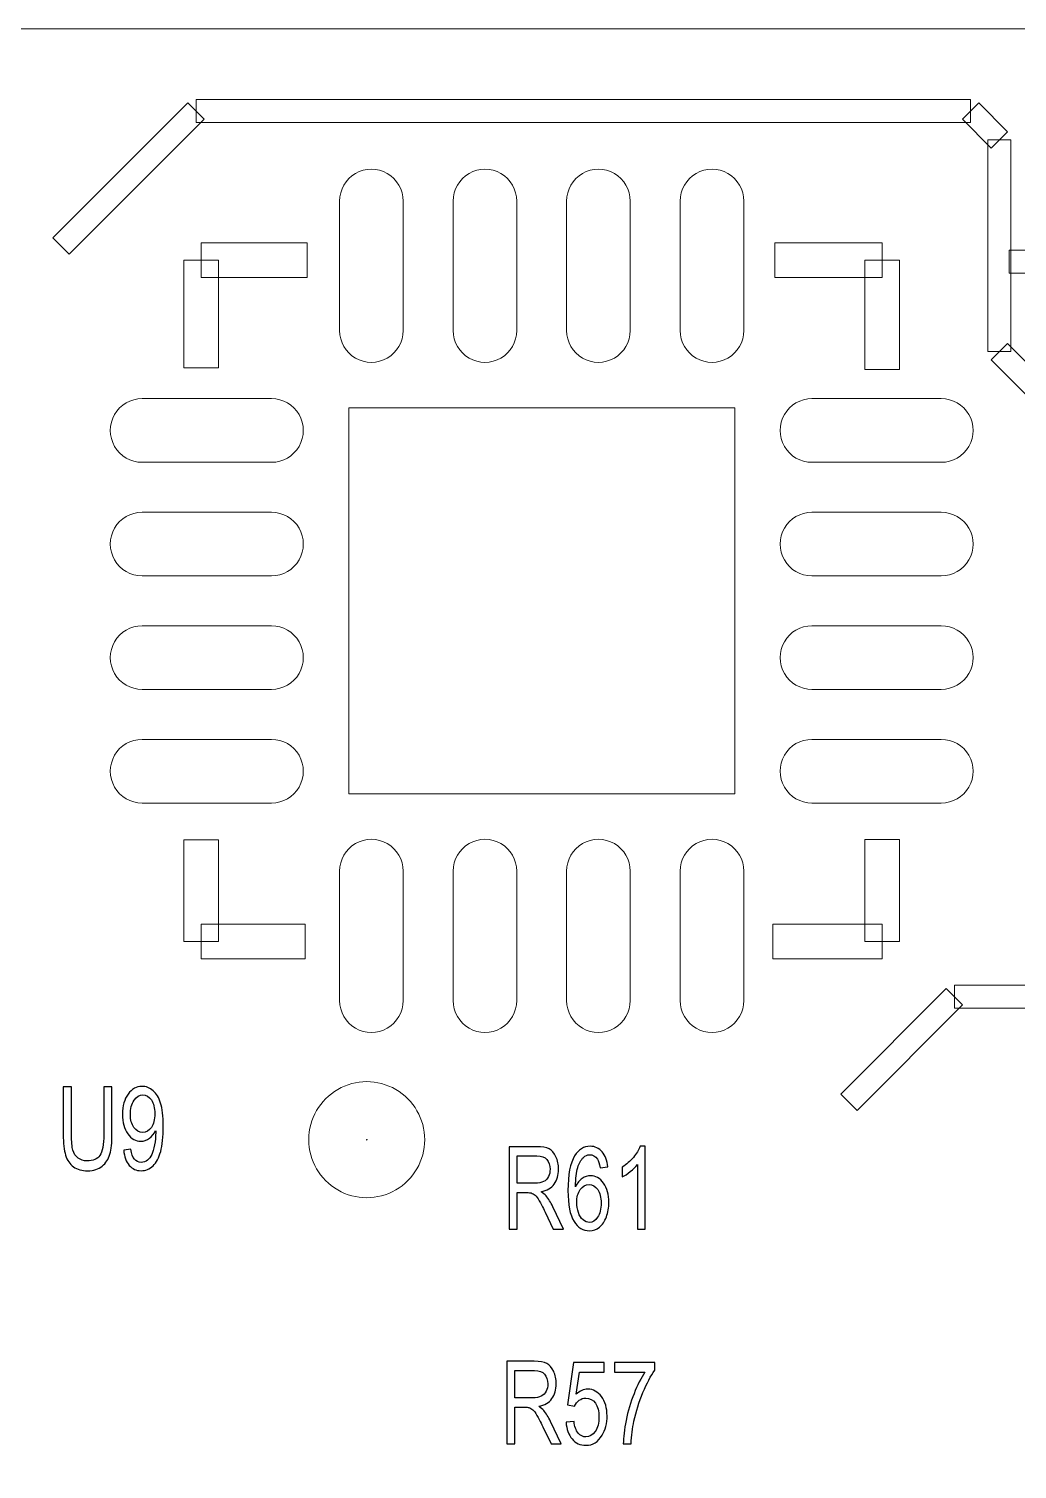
# Model space of a CAD drawing. Header units: millimetres. Extents: x -53.6 to 42.1, y -42.3 to 19.5.
# Drawn here: x -14.19 to -9.84, y -3.62 to 2.73 of the extents above; entities that cross this region are included whole.
import ezdxf

# ---------------------------------------------------------------- set-up
doc = ezdxf.new("R2010")
doc.units = ezdxf.units.MM
doc.header["$MEASUREMENT"] = 0
for name, color, linetype in [('BG_OUTLINE', 7, 'Continuous'), ('BG_SILKSCREEN_TOP', 7, 'Continuous'), ('PG_SILKSCREEN_TOP', 7, 'Continuous'), ('PIN_TOP', 7, 'Continuous'), ('RD_SILKSCREEN_TOP', 7, 'Continuous')]:
    doc.layers.add(name, color=color, linetype=linetype)

msp = doc.modelspace()

# ---------------------------------------------------------------- linework, layer by layer
at = {"layer": 'BG_OUTLINE', "color": 3, "lineweight": 9}
msp.add_open_spline([(-35.58, -42.2737), (-35.58, -42.2737), (-35.58, 2.7261), (-35.58, 2.7261), (-35.58, 2.7261), (-35.58, 2.7261), (19.4199, 2.7261), (19.4199, 2.7261), (19.4199, 2.7261), (19.4199, 2.7261), (19.4199, -42.2737), (19.4199, -42.2737), (19.4199, -42.2737), (19.4199, -42.2737), (-35.58, -42.2737), (-35.58, -42.2737)], degree=3, knots=[0, 0, 0, 0, 0.25, 0.25, 0.25, 0.25, 0.5, 0.5, 0.5, 0.5, 0.75, 0.75, 0.75, 0.75, 1, 1, 1, 1], dxfattribs=at)
at = {"layer": 'BG_SILKSCREEN_TOP', "color": 2, "lineweight": 9}
for points in [[(-10.0428, 2.415), (-10.0428, 2.415), (-10.0428, 2.3134), (-10.0428, 2.3134), (-10.0428, 2.3134), (-10.0428, 2.3134), (-13.4541, 2.3134), (-13.4541, 2.3134), (-13.4541, 2.3134), (-13.4541, 2.3134), (-13.4541, 2.415), (-13.4541, 2.415), (-13.4541, 2.415), (-13.4541, 2.415), (-10.0428, 2.415), (-10.0428, 2.415)], [(-13.49, 2.4002), (-13.49, 2.4002), (-13.4181, 2.3283), (-13.4181, 2.3283), (-13.4181, 2.3283), (-13.4181, 2.3283), (-14.0124, 1.7339), (-14.0124, 1.7339), (-14.0124, 1.7339), (-14.0124, 1.7339), (-14.0843, 1.8058), (-14.0843, 1.8058), (-14.0843, 1.8058), (-14.0843, 1.8058), (-13.49, 2.4002), (-13.49, 2.4002)], [(-9.8798, 2.2732), (-9.8798, 2.2732), (-9.9517, 2.2013), (-9.9517, 2.2013), (-9.9517, 2.2013), (-9.9517, 2.2013), (-10.0787, 2.3283), (-10.0787, 2.3283), (-10.0787, 2.3283), (-10.0787, 2.3283), (-10.0068, 2.4002), (-10.0068, 2.4002), (-10.0068, 2.4002), (-10.0068, 2.4002), (-9.8798, 2.2732), (-9.8798, 2.2732)], [(-9.865, 1.305), (-9.865, 1.305), (-9.9666, 1.305), (-9.9666, 1.305), (-9.9666, 1.305), (-9.9666, 1.305), (-9.9666, 2.2372), (-9.9666, 2.2372), (-9.9666, 2.2372), (-9.9666, 2.2372), (-9.865, 2.2372), (-9.865, 2.2372), (-9.865, 2.2372), (-9.865, 2.2372), (-9.865, 1.305), (-9.865, 1.305)], [(-9.4815, 1.752), (-9.4815, 1.752), (-9.4815, 1.6504), (-9.4815, 1.6504), (-9.4815, 1.6504), (-9.4815, 1.6504), (-9.8727, 1.6504), (-9.8727, 1.6504), (-9.8727, 1.6504), (-9.8727, 1.6504), (-9.8727, 1.752), (-9.8727, 1.752), (-9.8727, 1.752), (-9.8727, 1.752), (-9.4815, 1.752), (-9.4815, 1.752)], [(-9.5192, 0.9803), (-9.5192, 0.9803), (-9.5911, 0.9084), (-9.5911, 0.9084), (-9.5911, 0.9084), (-9.5911, 0.9084), (-9.9517, 1.2691), (-9.9517, 1.2691), (-9.9517, 1.2691), (-9.9517, 1.2691), (-9.8798, 1.341), (-9.8798, 1.341), (-9.8798, 1.341), (-9.8798, 1.341), (-9.5192, 0.9803), (-9.5192, 0.9803)], [(-10.5428, -2.0355), (-10.5428, -2.0355), (-10.6147, -1.9636), (-10.6147, -1.9636), (-10.6147, -1.9636), (-10.6147, -1.9636), (-10.1499, -1.4987), (-10.1499, -1.4987), (-10.1499, -1.4987), (-10.1499, -1.4987), (-10.078, -1.5706), (-10.078, -1.5706), (-10.078, -1.5706), (-10.078, -1.5706), (-10.5428, -2.0355), (-10.5428, -2.0355)], [(-10.114, -1.5855), (-10.114, -1.5855), (-10.114, -1.4839), (-10.114, -1.4839), (-10.114, -1.4839), (-10.114, -1.4839), (-9.5907, -1.4839), (-9.5907, -1.4839), (-9.5907, -1.4839), (-9.5907, -1.4839), (-9.5907, -1.5855), (-9.5907, -1.5855), (-9.5907, -1.5855), (-9.5907, -1.5855), (-10.114, -1.5855), (-10.114, -1.5855)]]:
    msp.add_open_spline(points, degree=3, knots=[0, 0, 0, 0, 0.25, 0.25, 0.25, 0.25, 0.5, 0.5, 0.5, 0.5, 0.75, 0.75, 0.75, 0.75, 1, 1, 1, 1], dxfattribs=at)
at = {"layer": 'PG_SILKSCREEN_TOP', "color": 6, "lineweight": 9}
for points, knots in [([(-12.9638, 1.784), (-12.9638, 1.784), (-12.9638, 1.6316), (-12.9638, 1.6316), (-12.9638, 1.6316), (-12.9638, 1.6316), (-13.4317, 1.6316), (-13.4317, 1.6316), (-13.4317, 1.6316), (-13.4317, 1.6316), (-13.4317, 1.784), (-13.4317, 1.784), (-13.4317, 1.784), (-13.4317, 1.784), (-12.9638, 1.784), (-12.9638, 1.784)], [0, 0, 0, 0, 0.25, 0.25, 0.25, 0.25, 0.5, 0.5, 0.5, 0.5, 0.75, 0.75, 0.75, 0.75, 1, 1, 1, 1]), ([(-10.4315, 1.784), (-10.4315, 1.784), (-10.4315, 1.6316), (-10.4315, 1.6316), (-10.4315, 1.6316), (-10.4315, 1.6316), (-10.9044, 1.6316), (-10.9044, 1.6316), (-10.9044, 1.6316), (-10.9044, 1.6316), (-10.9044, 1.784), (-10.9044, 1.784), (-10.9044, 1.784), (-10.9044, 1.784), (-10.4315, 1.784), (-10.4315, 1.784)], [0, 0, 0, 0, 0.25, 0.25, 0.25, 0.25, 0.5, 0.5, 0.5, 0.5, 0.75, 0.75, 0.75, 0.75, 1, 1, 1, 1]), ([(-13.5079, 1.7078), (-13.5079, 1.7078), (-13.3555, 1.7078), (-13.3555, 1.7078), (-13.3555, 1.7078), (-13.3555, 1.7078), (-13.3555, 1.2328), (-13.3555, 1.2328), (-13.3555, 1.2328), (-13.3555, 1.2328), (-13.5079, 1.2328), (-13.5079, 1.2328), (-13.5079, 1.2328), (-13.5079, 1.2328), (-13.5079, 1.7078), (-13.5079, 1.7078)], [0, 0, 0, 0, 0.25, 0.25, 0.25, 0.25, 0.5, 0.5, 0.5, 0.5, 0.75, 0.75, 0.75, 0.75, 1, 1, 1, 1]), ([(-10.3553, 1.2257), (-10.3553, 1.2257), (-10.5077, 1.2257), (-10.5077, 1.2257), (-10.5077, 1.2257), (-10.5077, 1.2257), (-10.5077, 1.7078), (-10.5077, 1.7078), (-10.5077, 1.7078), (-10.5077, 1.7078), (-10.3553, 1.7078), (-10.3553, 1.7078), (-10.3553, 1.7078), (-10.3553, 1.7078), (-10.3553, 1.2257), (-10.3553, 1.2257)], [0, 0, 0, 0, 0.25, 0.25, 0.25, 0.25, 0.5, 0.5, 0.5, 0.5, 0.75, 0.75, 0.75, 0.75, 1, 1, 1, 1]), ([(-13.5079, -0.8451), (-13.5079, -0.8451), (-13.3555, -0.8451), (-13.3555, -0.8451), (-13.3555, -0.8451), (-13.3555, -0.8451), (-13.3555, -1.2924), (-13.3555, -1.2924), (-13.3555, -1.2924), (-13.3555, -1.2924), (-13.5079, -1.2924), (-13.5079, -1.2924), (-13.5079, -1.2924), (-13.5079, -1.2924), (-13.5079, -0.8451), (-13.5079, -0.8451)], [0, 0, 0, 0, 0.25, 0.25, 0.25, 0.25, 0.5, 0.5, 0.5, 0.5, 0.75, 0.75, 0.75, 0.75, 1, 1, 1, 1]), ([(-10.3553, -1.2924), (-10.3553, -1.2924), (-10.5077, -1.2924), (-10.5077, -1.2924), (-10.5077, -1.2924), (-10.5077, -1.2924), (-10.5077, -0.8431), (-10.5077, -0.8431), (-10.5077, -0.8431), (-10.5077, -0.8431), (-10.3553, -0.8431), (-10.3553, -0.8431), (-10.3553, -0.8431), (-10.3553, -0.8431), (-10.3553, -1.2924), (-10.3553, -1.2924)], [0, 0, 0, 0, 0.25, 0.25, 0.25, 0.25, 0.5, 0.5, 0.5, 0.5, 0.75, 0.75, 0.75, 0.75, 1, 1, 1, 1]), ([(-13.4317, -1.3686), (-13.4317, -1.3686), (-13.4317, -1.2162), (-13.4317, -1.2162), (-13.4317, -1.2162), (-13.4317, -1.2162), (-12.973, -1.2162), (-12.973, -1.2162), (-12.973, -1.2162), (-12.973, -1.2162), (-12.973, -1.3686), (-12.973, -1.3686), (-12.973, -1.3686), (-12.973, -1.3686), (-13.4317, -1.3686), (-13.4317, -1.3686)], [0, 0, 0, 0, 0.25, 0.25, 0.25, 0.25, 0.5, 0.5, 0.5, 0.5, 0.75, 0.75, 0.75, 0.75, 1, 1, 1, 1]), ([(-10.9136, -1.3686), (-10.9136, -1.3686), (-10.9136, -1.2162), (-10.9136, -1.2162), (-10.9136, -1.2162), (-10.9136, -1.2162), (-10.4315, -1.2162), (-10.4315, -1.2162), (-10.4315, -1.2162), (-10.4315, -1.2162), (-10.4315, -1.3686), (-10.4315, -1.3686), (-10.4315, -1.3686), (-10.4315, -1.3686), (-10.9136, -1.3686), (-10.9136, -1.3686)], [0, 0, 0, 0, 0.25, 0.25, 0.25, 0.25, 0.5, 0.5, 0.5, 0.5, 0.75, 0.75, 0.75, 0.75, 1, 1, 1, 1]), ([(-12.9577, -2.1645), (-12.9577, -2.0732), (-12.9089, -1.9889), (-12.8299, -1.9433), (-12.8299, -1.9433), (-12.7508, -1.8977), (-12.6534, -1.8977), (-12.5743, -1.9434), (-12.5743, -1.9434), (-12.4953, -1.989), (-12.4466, -2.0734), (-12.4467, -2.1647)], [0, 0, 0, 0, 0.333333, 0.333333, 0.333333, 0.333333, 0.666667, 0.666667, 0.666667, 0.666667, 1, 1, 1, 1]), ([(-12.4467, -2.1647), (-12.4467, -2.256), (-12.4954, -2.3403), (-12.5745, -2.3859), (-12.5745, -2.3859), (-12.6536, -2.4315), (-12.751, -2.4314), (-12.83, -2.3859), (-12.83, -2.3859), (-12.909, -2.3402), (-12.9577, -2.2558), (-12.9577, -2.1645)], [0, 0, 0, 0, 0.333333, 0.333333, 0.333333, 0.333333, 0.666667, 0.666667, 0.666667, 0.666667, 1, 1, 1, 1]), ([(-12.7006, -2.1646), (-12.7006, -2.1641), (-12.7009, -2.1636), (-12.7014, -2.1633), (-12.7014, -2.1633), (-12.7019, -2.163), (-12.7025, -2.163), (-12.7029, -2.1633), (-12.7029, -2.1633), (-12.7034, -2.1636), (-12.7037, -2.1641), (-12.7037, -2.1646)], [0, 0, 0, 0, 0.333333, 0.333333, 0.333333, 0.333333, 0.666667, 0.666667, 0.666667, 0.666667, 1, 1, 1, 1]), ([(-12.7037, -2.1646), (-12.7037, -2.1652), (-12.7034, -2.1657), (-12.7029, -2.1659), (-12.7029, -2.1659), (-12.7025, -2.1662), (-12.7019, -2.1662), (-12.7014, -2.1659), (-12.7014, -2.1659), (-12.7009, -2.1657), (-12.7007, -2.1652), (-12.7006, -2.1646)], [0, 0, 0, 0, 0.333333, 0.333333, 0.333333, 0.333333, 0.666667, 0.666667, 0.666667, 0.666667, 1, 1, 1, 1])]:
    msp.add_open_spline(points, degree=3, knots=knots, dxfattribs=at)
at = {"layer": 'PIN_TOP', "lineweight": 9}
for points, knots in [([(-12.5416, 1.9677), (-12.5416, 1.9677), (-12.5416, 1.3978), (-12.5416, 1.3978), (-12.5416, 1.3978), (-12.5416, 1.3477), (-12.5683, 1.3015), (-12.6116, 1.2765), (-12.6116, 1.2765), (-12.6549, 1.2514), (-12.7084, 1.2514), (-12.7517, 1.2765), (-12.7517, 1.2765), (-12.795, 1.3015), (-12.8218, 1.3477), (-12.8218, 1.3978), (-12.8218, 1.3978), (-12.8218, 1.3978), (-12.8218, 1.9677), (-12.8218, 1.9677), (-12.8218, 1.9677), (-12.8218, 2.0178), (-12.795, 2.064), (-12.7517, 2.089), (-12.7517, 2.089), (-12.7084, 2.1141), (-12.6549, 2.1141), (-12.6116, 2.089), (-12.6116, 2.089), (-12.5683, 2.064), (-12.5416, 2.0178), (-12.5416, 1.9677)], [0, 0, 0, 0, 0.125, 0.125, 0.125, 0.125, 0.25, 0.25, 0.25, 0.25, 0.375, 0.375, 0.375, 0.375, 0.5, 0.5, 0.5, 0.5, 0.625, 0.625, 0.625, 0.625, 0.75, 0.75, 0.75, 0.75, 0.875, 0.875, 0.875, 0.875, 1, 1, 1, 1]), ([(-12.0414, 1.9677), (-12.0414, 1.9677), (-12.0414, 1.3978), (-12.0414, 1.3978), (-12.0414, 1.3978), (-12.0414, 1.3477), (-12.0681, 1.3015), (-12.1114, 1.2765), (-12.1114, 1.2765), (-12.1547, 1.2514), (-12.2082, 1.2514), (-12.2515, 1.2765), (-12.2515, 1.2765), (-12.2948, 1.3015), (-12.3216, 1.3477), (-12.3216, 1.3978), (-12.3216, 1.3978), (-12.3216, 1.3978), (-12.3216, 1.9677), (-12.3216, 1.9677), (-12.3216, 1.9677), (-12.3216, 2.0178), (-12.2948, 2.064), (-12.2515, 2.089), (-12.2515, 2.089), (-12.2082, 2.1141), (-12.1547, 2.1141), (-12.1114, 2.089), (-12.1114, 2.089), (-12.0681, 2.064), (-12.0414, 2.0178), (-12.0414, 1.9677)], [0, 0, 0, 0, 0.125, 0.125, 0.125, 0.125, 0.25, 0.25, 0.25, 0.25, 0.375, 0.375, 0.375, 0.375, 0.5, 0.5, 0.5, 0.5, 0.625, 0.625, 0.625, 0.625, 0.75, 0.75, 0.75, 0.75, 0.875, 0.875, 0.875, 0.875, 1, 1, 1, 1]), ([(-11.5416, 1.9677), (-11.5416, 1.9677), (-11.5416, 1.3978), (-11.5416, 1.3978), (-11.5416, 1.3978), (-11.5416, 1.3477), (-11.5683, 1.3015), (-11.6116, 1.2765), (-11.6116, 1.2765), (-11.6549, 1.2514), (-11.7084, 1.2514), (-11.7517, 1.2765), (-11.7517, 1.2765), (-11.795, 1.3015), (-11.8218, 1.3477), (-11.8218, 1.3978), (-11.8218, 1.3978), (-11.8218, 1.3978), (-11.8218, 1.9677), (-11.8218, 1.9677), (-11.8218, 1.9677), (-11.8218, 2.0178), (-11.795, 2.064), (-11.7517, 2.089), (-11.7517, 2.089), (-11.7084, 2.1141), (-11.6549, 2.1141), (-11.6116, 2.089), (-11.6116, 2.089), (-11.5683, 2.064), (-11.5416, 2.0178), (-11.5416, 1.9677)], [0, 0, 0, 0, 0.125, 0.125, 0.125, 0.125, 0.25, 0.25, 0.25, 0.25, 0.375, 0.375, 0.375, 0.375, 0.5, 0.5, 0.5, 0.5, 0.625, 0.625, 0.625, 0.625, 0.75, 0.75, 0.75, 0.75, 0.875, 0.875, 0.875, 0.875, 1, 1, 1, 1]), ([(-11.0414, 1.9677), (-11.0414, 1.9677), (-11.0414, 1.3978), (-11.0414, 1.3978), (-11.0414, 1.3978), (-11.0414, 1.3477), (-11.0681, 1.3015), (-11.1114, 1.2765), (-11.1114, 1.2765), (-11.1547, 1.2514), (-11.2082, 1.2514), (-11.2515, 1.2765), (-11.2515, 1.2765), (-11.2948, 1.3015), (-11.3216, 1.3477), (-11.3216, 1.3978), (-11.3216, 1.3978), (-11.3216, 1.3978), (-11.3216, 1.9677), (-11.3216, 1.9677), (-11.3216, 1.9677), (-11.3216, 2.0178), (-11.2948, 2.064), (-11.2515, 2.089), (-11.2515, 2.089), (-11.2082, 2.1141), (-11.1547, 2.1141), (-11.1114, 2.089), (-11.1114, 2.089), (-11.0681, 2.064), (-11.0414, 2.0178), (-11.0414, 1.9677)], [0, 0, 0, 0, 0.125, 0.125, 0.125, 0.125, 0.25, 0.25, 0.25, 0.25, 0.375, 0.375, 0.375, 0.375, 0.5, 0.5, 0.5, 0.5, 0.625, 0.625, 0.625, 0.625, 0.75, 0.75, 0.75, 0.75, 0.875, 0.875, 0.875, 0.875, 1, 1, 1, 1]), ([(-13.1216, 0.8177), (-13.1216, 0.8177), (-13.6915, 0.8177), (-13.6915, 0.8177), (-13.6915, 0.8177), (-13.7416, 0.8177), (-13.7878, 0.8445), (-13.8128, 0.8878), (-13.8128, 0.8878), (-13.8379, 0.9311), (-13.8379, 0.9846), (-13.8128, 1.0279), (-13.8128, 1.0279), (-13.7878, 1.0712), (-13.7416, 1.0979), (-13.6915, 1.0979), (-13.6915, 1.0979), (-13.6915, 1.0979), (-13.1216, 1.0979), (-13.1216, 1.0979), (-13.1216, 1.0979), (-13.0715, 1.0979), (-13.0253, 1.0712), (-13.0003, 1.0279), (-13.0003, 1.0279), (-12.9752, 0.9846), (-12.9752, 0.9311), (-13.0003, 0.8878), (-13.0003, 0.8878), (-13.0253, 0.8445), (-13.0715, 0.8177), (-13.1216, 0.8177)], [0, 0, 0, 0, 0.125, 0.125, 0.125, 0.125, 0.25, 0.25, 0.25, 0.25, 0.375, 0.375, 0.375, 0.375, 0.5, 0.5, 0.5, 0.5, 0.625, 0.625, 0.625, 0.625, 0.75, 0.75, 0.75, 0.75, 0.875, 0.875, 0.875, 0.875, 1, 1, 1, 1]), ([(-10.1716, 0.8177), (-10.1716, 0.8177), (-10.7415, 0.8177), (-10.7415, 0.8177), (-10.7415, 0.8177), (-10.7916, 0.8177), (-10.8378, 0.8445), (-10.8628, 0.8878), (-10.8628, 0.8878), (-10.8879, 0.9311), (-10.8879, 0.9846), (-10.8628, 1.0279), (-10.8628, 1.0279), (-10.8378, 1.0712), (-10.7916, 1.0979), (-10.7415, 1.0979), (-10.7415, 1.0979), (-10.7415, 1.0979), (-10.1716, 1.0979), (-10.1716, 1.0979), (-10.1716, 1.0979), (-10.1215, 1.0979), (-10.0753, 1.0712), (-10.0503, 1.0279), (-10.0503, 1.0279), (-10.0252, 0.9846), (-10.0252, 0.9311), (-10.0503, 0.8878), (-10.0503, 0.8878), (-10.0753, 0.8445), (-10.1215, 0.8177), (-10.1716, 0.8177)], [0, 0, 0, 0, 0.125, 0.125, 0.125, 0.125, 0.25, 0.25, 0.25, 0.25, 0.375, 0.375, 0.375, 0.375, 0.5, 0.5, 0.5, 0.5, 0.625, 0.625, 0.625, 0.625, 0.75, 0.75, 0.75, 0.75, 0.875, 0.875, 0.875, 0.875, 1, 1, 1, 1]), ([(-12.7816, -0.6423), (-12.7816, -0.6423), (-12.7816, 1.0577), (-12.7816, 1.0577), (-12.7816, 1.0577), (-12.7816, 1.0577), (-11.0816, 1.0577), (-11.0816, 1.0577), (-11.0816, 1.0577), (-11.0816, 1.0577), (-11.0816, -0.6423), (-11.0816, -0.6423), (-11.0816, -0.6423), (-11.0816, -0.6423), (-12.7816, -0.6423), (-12.7816, -0.6423)], [0, 0, 0, 0, 0.25, 0.25, 0.25, 0.25, 0.5, 0.5, 0.5, 0.5, 0.75, 0.75, 0.75, 0.75, 1, 1, 1, 1]), ([(-13.1216, 0.3175), (-13.1216, 0.3175), (-13.6915, 0.3175), (-13.6915, 0.3175), (-13.6915, 0.3175), (-13.7416, 0.3175), (-13.7878, 0.3443), (-13.8128, 0.3876), (-13.8128, 0.3876), (-13.8379, 0.4309), (-13.8379, 0.4844), (-13.8128, 0.5277), (-13.8128, 0.5277), (-13.7878, 0.571), (-13.7416, 0.5977), (-13.6915, 0.5977), (-13.6915, 0.5977), (-13.6915, 0.5977), (-13.1216, 0.5977), (-13.1216, 0.5977), (-13.1216, 0.5977), (-13.0715, 0.5977), (-13.0253, 0.571), (-13.0003, 0.5277), (-13.0003, 0.5277), (-12.9752, 0.4844), (-12.9752, 0.4309), (-13.0003, 0.3876), (-13.0003, 0.3876), (-13.0253, 0.3443), (-13.0715, 0.3175), (-13.1216, 0.3175)], [0, 0, 0, 0, 0.125, 0.125, 0.125, 0.125, 0.25, 0.25, 0.25, 0.25, 0.375, 0.375, 0.375, 0.375, 0.5, 0.5, 0.5, 0.5, 0.625, 0.625, 0.625, 0.625, 0.75, 0.75, 0.75, 0.75, 0.875, 0.875, 0.875, 0.875, 1, 1, 1, 1]), ([(-10.1716, 0.3175), (-10.1716, 0.3175), (-10.7415, 0.3175), (-10.7415, 0.3175), (-10.7415, 0.3175), (-10.7916, 0.3175), (-10.8378, 0.3443), (-10.8628, 0.3876), (-10.8628, 0.3876), (-10.8879, 0.4309), (-10.8879, 0.4844), (-10.8628, 0.5277), (-10.8628, 0.5277), (-10.8378, 0.571), (-10.7916, 0.5977), (-10.7415, 0.5977), (-10.7415, 0.5977), (-10.7415, 0.5977), (-10.1716, 0.5977), (-10.1716, 0.5977), (-10.1716, 0.5977), (-10.1215, 0.5977), (-10.0753, 0.571), (-10.0503, 0.5277), (-10.0503, 0.5277), (-10.0252, 0.4844), (-10.0252, 0.4309), (-10.0503, 0.3876), (-10.0503, 0.3876), (-10.0753, 0.3443), (-10.1215, 0.3175), (-10.1716, 0.3175)], [0, 0, 0, 0, 0.125, 0.125, 0.125, 0.125, 0.25, 0.25, 0.25, 0.25, 0.375, 0.375, 0.375, 0.375, 0.5, 0.5, 0.5, 0.5, 0.625, 0.625, 0.625, 0.625, 0.75, 0.75, 0.75, 0.75, 0.875, 0.875, 0.875, 0.875, 1, 1, 1, 1]), ([(-13.1216, -0.1823), (-13.1216, -0.1823), (-13.6915, -0.1823), (-13.6915, -0.1823), (-13.6915, -0.1823), (-13.7416, -0.1823), (-13.7878, -0.1555), (-13.8128, -0.1122), (-13.8128, -0.1122), (-13.8379, -0.0689), (-13.8379, -0.0154), (-13.8128, 0.0279), (-13.8128, 0.0279), (-13.7878, 0.0712), (-13.7416, 0.0979), (-13.6915, 0.0979), (-13.6915, 0.0979), (-13.6915, 0.0979), (-13.1216, 0.0979), (-13.1216, 0.0979), (-13.1216, 0.0979), (-13.0715, 0.0979), (-13.0253, 0.0712), (-13.0003, 0.0279), (-13.0003, 0.0279), (-12.9752, -0.0154), (-12.9752, -0.0689), (-13.0003, -0.1122), (-13.0003, -0.1122), (-13.0253, -0.1555), (-13.0715, -0.1823), (-13.1216, -0.1823)], [0, 0, 0, 0, 0.125, 0.125, 0.125, 0.125, 0.25, 0.25, 0.25, 0.25, 0.375, 0.375, 0.375, 0.375, 0.5, 0.5, 0.5, 0.5, 0.625, 0.625, 0.625, 0.625, 0.75, 0.75, 0.75, 0.75, 0.875, 0.875, 0.875, 0.875, 1, 1, 1, 1]), ([(-10.1716, -0.1823), (-10.1716, -0.1823), (-10.7415, -0.1823), (-10.7415, -0.1823), (-10.7415, -0.1823), (-10.7916, -0.1823), (-10.8378, -0.1555), (-10.8628, -0.1122), (-10.8628, -0.1122), (-10.8879, -0.0689), (-10.8879, -0.0154), (-10.8628, 0.0279), (-10.8628, 0.0279), (-10.8378, 0.0712), (-10.7916, 0.0979), (-10.7415, 0.0979), (-10.7415, 0.0979), (-10.7415, 0.0979), (-10.1716, 0.0979), (-10.1716, 0.0979), (-10.1716, 0.0979), (-10.1215, 0.0979), (-10.0753, 0.0712), (-10.0503, 0.0279), (-10.0503, 0.0279), (-10.0252, -0.0154), (-10.0252, -0.0689), (-10.0503, -0.1122), (-10.0503, -0.1122), (-10.0753, -0.1555), (-10.1215, -0.1823), (-10.1716, -0.1823)], [0, 0, 0, 0, 0.125, 0.125, 0.125, 0.125, 0.25, 0.25, 0.25, 0.25, 0.375, 0.375, 0.375, 0.375, 0.5, 0.5, 0.5, 0.5, 0.625, 0.625, 0.625, 0.625, 0.75, 0.75, 0.75, 0.75, 0.875, 0.875, 0.875, 0.875, 1, 1, 1, 1]), ([(-13.1216, -0.6825), (-13.1216, -0.6825), (-13.6915, -0.6825), (-13.6915, -0.6825), (-13.6915, -0.6825), (-13.7416, -0.6825), (-13.7878, -0.6557), (-13.8128, -0.6124), (-13.8128, -0.6124), (-13.8379, -0.5691), (-13.8379, -0.5156), (-13.8128, -0.4723), (-13.8128, -0.4723), (-13.7878, -0.429), (-13.7416, -0.4023), (-13.6915, -0.4023), (-13.6915, -0.4023), (-13.6915, -0.4023), (-13.1216, -0.4023), (-13.1216, -0.4023), (-13.1216, -0.4023), (-13.0715, -0.4023), (-13.0253, -0.429), (-13.0003, -0.4723), (-13.0003, -0.4723), (-12.9752, -0.5156), (-12.9752, -0.5691), (-13.0003, -0.6124), (-13.0003, -0.6124), (-13.0253, -0.6557), (-13.0715, -0.6825), (-13.1216, -0.6825)], [0, 0, 0, 0, 0.125, 0.125, 0.125, 0.125, 0.25, 0.25, 0.25, 0.25, 0.375, 0.375, 0.375, 0.375, 0.5, 0.5, 0.5, 0.5, 0.625, 0.625, 0.625, 0.625, 0.75, 0.75, 0.75, 0.75, 0.875, 0.875, 0.875, 0.875, 1, 1, 1, 1]), ([(-10.1716, -0.6825), (-10.1716, -0.6825), (-10.7415, -0.6825), (-10.7415, -0.6825), (-10.7415, -0.6825), (-10.7916, -0.6825), (-10.8378, -0.6557), (-10.8628, -0.6124), (-10.8628, -0.6124), (-10.8879, -0.5691), (-10.8879, -0.5156), (-10.8628, -0.4723), (-10.8628, -0.4723), (-10.8378, -0.429), (-10.7916, -0.4023), (-10.7415, -0.4023), (-10.7415, -0.4023), (-10.7415, -0.4023), (-10.1716, -0.4023), (-10.1716, -0.4023), (-10.1716, -0.4023), (-10.1215, -0.4023), (-10.0753, -0.429), (-10.0503, -0.4723), (-10.0503, -0.4723), (-10.0252, -0.5156), (-10.0252, -0.5691), (-10.0503, -0.6124), (-10.0503, -0.6124), (-10.0753, -0.6557), (-10.1215, -0.6825), (-10.1716, -0.6825)], [0, 0, 0, 0, 0.125, 0.125, 0.125, 0.125, 0.25, 0.25, 0.25, 0.25, 0.375, 0.375, 0.375, 0.375, 0.5, 0.5, 0.5, 0.5, 0.625, 0.625, 0.625, 0.625, 0.75, 0.75, 0.75, 0.75, 0.875, 0.875, 0.875, 0.875, 1, 1, 1, 1]), ([(-12.5416, -0.9823), (-12.5416, -0.9823), (-12.5416, -1.5522), (-12.5416, -1.5522), (-12.5416, -1.5522), (-12.5416, -1.6023), (-12.5683, -1.6485), (-12.6116, -1.6735), (-12.6116, -1.6735), (-12.6549, -1.6986), (-12.7084, -1.6986), (-12.7517, -1.6735), (-12.7517, -1.6735), (-12.795, -1.6485), (-12.8218, -1.6023), (-12.8218, -1.5522), (-12.8218, -1.5522), (-12.8218, -1.5522), (-12.8218, -0.9823), (-12.8218, -0.9823), (-12.8218, -0.9823), (-12.8218, -0.9322), (-12.795, -0.886), (-12.7517, -0.861), (-12.7517, -0.861), (-12.7084, -0.8359), (-12.6549, -0.8359), (-12.6116, -0.861), (-12.6116, -0.861), (-12.5683, -0.886), (-12.5416, -0.9322), (-12.5416, -0.9823)], [0, 0, 0, 0, 0.125, 0.125, 0.125, 0.125, 0.25, 0.25, 0.25, 0.25, 0.375, 0.375, 0.375, 0.375, 0.5, 0.5, 0.5, 0.5, 0.625, 0.625, 0.625, 0.625, 0.75, 0.75, 0.75, 0.75, 0.875, 0.875, 0.875, 0.875, 1, 1, 1, 1]), ([(-12.0414, -0.9823), (-12.0414, -0.9823), (-12.0414, -1.5522), (-12.0414, -1.5522), (-12.0414, -1.5522), (-12.0414, -1.6023), (-12.0681, -1.6485), (-12.1114, -1.6735), (-12.1114, -1.6735), (-12.1547, -1.6986), (-12.2082, -1.6986), (-12.2515, -1.6735), (-12.2515, -1.6735), (-12.2948, -1.6485), (-12.3216, -1.6023), (-12.3216, -1.5522), (-12.3216, -1.5522), (-12.3216, -1.5522), (-12.3216, -0.9823), (-12.3216, -0.9823), (-12.3216, -0.9823), (-12.3216, -0.9322), (-12.2948, -0.886), (-12.2515, -0.861), (-12.2515, -0.861), (-12.2082, -0.8359), (-12.1547, -0.8359), (-12.1114, -0.861), (-12.1114, -0.861), (-12.0681, -0.886), (-12.0414, -0.9322), (-12.0414, -0.9823)], [0, 0, 0, 0, 0.125, 0.125, 0.125, 0.125, 0.25, 0.25, 0.25, 0.25, 0.375, 0.375, 0.375, 0.375, 0.5, 0.5, 0.5, 0.5, 0.625, 0.625, 0.625, 0.625, 0.75, 0.75, 0.75, 0.75, 0.875, 0.875, 0.875, 0.875, 1, 1, 1, 1]), ([(-11.5416, -0.9823), (-11.5416, -0.9823), (-11.5416, -1.5522), (-11.5416, -1.5522), (-11.5416, -1.5522), (-11.5416, -1.6023), (-11.5683, -1.6485), (-11.6116, -1.6735), (-11.6116, -1.6735), (-11.6549, -1.6986), (-11.7084, -1.6986), (-11.7517, -1.6735), (-11.7517, -1.6735), (-11.795, -1.6485), (-11.8218, -1.6023), (-11.8218, -1.5522), (-11.8218, -1.5522), (-11.8218, -1.5522), (-11.8218, -0.9823), (-11.8218, -0.9823), (-11.8218, -0.9823), (-11.8218, -0.9322), (-11.795, -0.886), (-11.7517, -0.861), (-11.7517, -0.861), (-11.7084, -0.8359), (-11.6549, -0.8359), (-11.6116, -0.861), (-11.6116, -0.861), (-11.5683, -0.886), (-11.5416, -0.9322), (-11.5416, -0.9823)], [0, 0, 0, 0, 0.125, 0.125, 0.125, 0.125, 0.25, 0.25, 0.25, 0.25, 0.375, 0.375, 0.375, 0.375, 0.5, 0.5, 0.5, 0.5, 0.625, 0.625, 0.625, 0.625, 0.75, 0.75, 0.75, 0.75, 0.875, 0.875, 0.875, 0.875, 1, 1, 1, 1]), ([(-11.0414, -0.9823), (-11.0414, -0.9823), (-11.0414, -1.5522), (-11.0414, -1.5522), (-11.0414, -1.5522), (-11.0414, -1.6023), (-11.0681, -1.6485), (-11.1114, -1.6735), (-11.1114, -1.6735), (-11.1547, -1.6986), (-11.2082, -1.6986), (-11.2515, -1.6735), (-11.2515, -1.6735), (-11.2948, -1.6485), (-11.3216, -1.6023), (-11.3216, -1.5522), (-11.3216, -1.5522), (-11.3216, -1.5522), (-11.3216, -0.9823), (-11.3216, -0.9823), (-11.3216, -0.9823), (-11.3216, -0.9322), (-11.2948, -0.886), (-11.2515, -0.861), (-11.2515, -0.861), (-11.2082, -0.8359), (-11.1547, -0.8359), (-11.1114, -0.861), (-11.1114, -0.861), (-11.0681, -0.886), (-11.0414, -0.9322), (-11.0414, -0.9823)], [0, 0, 0, 0, 0.125, 0.125, 0.125, 0.125, 0.25, 0.25, 0.25, 0.25, 0.375, 0.375, 0.375, 0.375, 0.5, 0.5, 0.5, 0.5, 0.625, 0.625, 0.625, 0.625, 0.75, 0.75, 0.75, 0.75, 0.875, 0.875, 0.875, 0.875, 1, 1, 1, 1])]:
    msp.add_open_spline(points, degree=3, knots=knots, dxfattribs=at)
at = {"layer": 'RD_SILKSCREEN_TOP', "color": 8}
for points, knots in [([(-13.8604, -1.9315), (-13.8604, -1.9315), (-13.8242, -1.9315), (-13.8242, -1.9315), (-13.8242, -1.9315), (-13.8242, -1.9315), (-13.8242, -2.1416), (-13.8242, -2.1416), (-13.8242, -2.1416), (-13.8242, -2.1781), (-13.8274, -2.2071), (-13.8336, -2.2286), (-13.8336, -2.2286), (-13.8398, -2.2501), (-13.851, -2.2676), (-13.8672, -2.281), (-13.8672, -2.281), (-13.8834, -2.2946), (-13.9045, -2.3013), (-13.9308, -2.3013), (-13.9308, -2.3013), (-13.9564, -2.3013), (-13.9774, -2.2954), (-13.9936, -2.2837), (-13.9936, -2.2837), (-14.0098, -2.272), (-14.0214, -2.255), (-14.0284, -2.2327), (-14.0284, -2.2327), (-14.0353, -2.2104), (-14.0387, -2.1801), (-14.0387, -2.1416), (-14.0387, -2.1416), (-14.0387, -2.1416), (-14.0387, -1.9315), (-14.0387, -1.9315), (-14.0387, -1.9315), (-14.0387, -1.9315), (-14.0026, -1.9315), (-14.0026, -1.9315), (-14.0026, -1.9315), (-14.0026, -1.9315), (-14.0026, -2.1413), (-14.0026, -2.1413), (-14.0026, -2.1413), (-14.0026, -2.1729), (-14.0004, -2.1962), (-13.996, -2.2111), (-13.996, -2.2111), (-13.9917, -2.2261), (-13.984, -2.2376), (-13.9734, -2.2457), (-13.9734, -2.2457), (-13.9626, -2.2539), (-13.9495, -2.2579), (-13.934, -2.2579), (-13.934, -2.2579), (-13.9074, -2.2579), (-13.8886, -2.2499), (-13.8772, -2.2338), (-13.8772, -2.2338), (-13.866, -2.2178), (-13.8604, -2.187), (-13.8604, -2.1413), (-13.8604, -2.1413), (-13.8604, -2.1413), (-13.8604, -1.9315), (-13.8604, -1.9315)], [0, 0, 0, 0, 0.058824, 0.058824, 0.058824, 0.058824, 0.117647, 0.117647, 0.117647, 0.117647, 0.176471, 0.176471, 0.176471, 0.176471, 0.235294, 0.235294, 0.235294, 0.235294, 0.294118, 0.294118, 0.294118, 0.294118, 0.352941, 0.352941, 0.352941, 0.352941, 0.411765, 0.411765, 0.411765, 0.411765, 0.470588, 0.470588, 0.470588, 0.470588, 0.529412, 0.529412, 0.529412, 0.529412, 0.588235, 0.588235, 0.588235, 0.588235, 0.647059, 0.647059, 0.647059, 0.647059, 0.705882, 0.705882, 0.705882, 0.705882, 0.764706, 0.764706, 0.764706, 0.764706, 0.823529, 0.823529, 0.823529, 0.823529, 0.882353, 0.882353, 0.882353, 0.882353, 0.941176, 0.941176, 0.941176, 0.941176, 1, 1, 1, 1]), ([(-13.7726, -2.211), (-13.7726, -2.211), (-13.7405, -2.207), (-13.7405, -2.207), (-13.7405, -2.207), (-13.7378, -2.2272), (-13.7325, -2.2418), (-13.7249, -2.251), (-13.7249, -2.251), (-13.7172, -2.26), (-13.7073, -2.2646), (-13.6952, -2.2646), (-13.6952, -2.2646), (-13.685, -2.2646), (-13.676, -2.2615), (-13.6682, -2.2551), (-13.6682, -2.2551), (-13.6604, -2.2489), (-13.6542, -2.2405), (-13.6492, -2.23), (-13.6492, -2.23), (-13.6442, -2.2195), (-13.64, -2.2053), (-13.6367, -2.1875), (-13.6367, -2.1875), (-13.6334, -2.1696), (-13.6316, -2.1514), (-13.6316, -2.1329), (-13.6316, -2.1329), (-13.6316, -2.1309), (-13.6317, -2.1279), (-13.6318, -2.124), (-13.6318, -2.124), (-13.6386, -2.1381), (-13.6477, -2.1497), (-13.6592, -2.1585), (-13.6592, -2.1585), (-13.6709, -2.1674), (-13.6835, -2.1718), (-13.6969, -2.1718), (-13.6969, -2.1718), (-13.7196, -2.1718), (-13.7386, -2.1609), (-13.7543, -2.1391), (-13.7543, -2.1391), (-13.7699, -2.1172), (-13.7777, -2.0885), (-13.7777, -2.0528), (-13.7777, -2.0528), (-13.7777, -2.0159), (-13.7696, -1.9862), (-13.7532, -1.9637), (-13.7532, -1.9637), (-13.737, -1.9412), (-13.7165, -1.9299), (-13.6919, -1.9299), (-13.6919, -1.9299), (-13.6742, -1.9299), (-13.658, -1.9364), (-13.6433, -1.9491), (-13.6433, -1.9491), (-13.6286, -1.9618), (-13.6174, -1.98), (-13.6098, -2.0035), (-13.6098, -2.0035), (-13.6022, -2.027), (-13.5984, -2.0612), (-13.5984, -2.1059), (-13.5984, -2.1059), (-13.5984, -2.1523), (-13.6021, -2.1893), (-13.6097, -2.2169), (-13.6097, -2.2169), (-13.6173, -2.2444), (-13.6285, -2.2653), (-13.6434, -2.2797), (-13.6434, -2.2797), (-13.6584, -2.2941), (-13.6759, -2.3013), (-13.696, -2.3013), (-13.696, -2.3013), (-13.7174, -2.3013), (-13.7348, -2.2934), (-13.7483, -2.2776), (-13.7483, -2.2776), (-13.7618, -2.2618), (-13.77, -2.2396), (-13.7726, -2.211)], [0, 0, 0, 0, 0.045455, 0.045455, 0.045455, 0.045455, 0.090909, 0.090909, 0.090909, 0.090909, 0.136364, 0.136364, 0.136364, 0.136364, 0.181818, 0.181818, 0.181818, 0.181818, 0.227273, 0.227273, 0.227273, 0.227273, 0.272727, 0.272727, 0.272727, 0.272727, 0.318182, 0.318182, 0.318182, 0.318182, 0.363636, 0.363636, 0.363636, 0.363636, 0.409091, 0.409091, 0.409091, 0.409091, 0.454545, 0.454545, 0.454545, 0.454545, 0.5, 0.5, 0.5, 0.5, 0.545455, 0.545455, 0.545455, 0.545455, 0.590909, 0.590909, 0.590909, 0.590909, 0.636364, 0.636364, 0.636364, 0.636364, 0.681818, 0.681818, 0.681818, 0.681818, 0.727273, 0.727273, 0.727273, 0.727273, 0.772727, 0.772727, 0.772727, 0.772727, 0.818182, 0.818182, 0.818182, 0.818182, 0.863636, 0.863636, 0.863636, 0.863636, 0.909091, 0.909091, 0.909091, 0.909091, 0.954545, 0.954545, 0.954545, 0.954545, 1, 1, 1, 1]), ([(-13.6356, -2.0505), (-13.6356, -2.0249), (-13.6406, -2.0045), (-13.6508, -1.9895), (-13.6508, -1.9895), (-13.6612, -1.9745), (-13.6734, -1.9669), (-13.6878, -1.9669), (-13.6878, -1.9669), (-13.7027, -1.9669), (-13.7156, -1.9751), (-13.7267, -1.9912), (-13.7267, -1.9912), (-13.7378, -2.0075), (-13.7432, -2.0285), (-13.7432, -2.0542), (-13.7432, -2.0542), (-13.7432, -2.0774), (-13.738, -2.0962), (-13.7275, -2.1107), (-13.7275, -2.1107), (-13.7171, -2.1252), (-13.7042, -2.1324), (-13.6888, -2.1324), (-13.6888, -2.1324), (-13.6732, -2.1324), (-13.6605, -2.1252), (-13.6506, -2.1107), (-13.6506, -2.1107), (-13.6405, -2.0962), (-13.6356, -2.0762), (-13.6356, -2.0505)], [0, 0, 0, 0, 0.125, 0.125, 0.125, 0.125, 0.25, 0.25, 0.25, 0.25, 0.375, 0.375, 0.375, 0.375, 0.5, 0.5, 0.5, 0.5, 0.625, 0.625, 0.625, 0.625, 0.75, 0.75, 0.75, 0.75, 0.875, 0.875, 0.875, 0.875, 1, 1, 1, 1]), ([(-12.0753, -2.559), (-12.0753, -2.559), (-12.0753, -2.1954), (-12.0753, -2.1954), (-12.0753, -2.1954), (-12.0753, -2.1954), (-11.9544, -2.1954), (-11.9544, -2.1954), (-11.9544, -2.1954), (-11.9301, -2.1954), (-11.9116, -2.1987), (-11.899, -2.2052), (-11.899, -2.2052), (-11.8864, -2.2117), (-11.8762, -2.2232), (-11.8686, -2.2397), (-11.8686, -2.2397), (-11.8611, -2.2563), (-11.8574, -2.2746), (-11.8574, -2.2946), (-11.8574, -2.2946), (-11.8574, -2.3204), (-11.8636, -2.3421), (-11.8761, -2.3598), (-11.8761, -2.3598), (-11.8886, -2.3775), (-11.908, -2.3887), (-11.9342, -2.3936), (-11.9342, -2.3936), (-11.9246, -2.3997), (-11.9174, -2.4057), (-11.9124, -2.4117), (-11.9124, -2.4117), (-11.9018, -2.4245), (-11.8918, -2.4407), (-11.8824, -2.46), (-11.8824, -2.46), (-11.8824, -2.46), (-11.835, -2.559), (-11.835, -2.559), (-11.835, -2.559), (-11.835, -2.559), (-11.8804, -2.559), (-11.8804, -2.559), (-11.8804, -2.559), (-11.8804, -2.559), (-11.9164, -2.4833), (-11.9164, -2.4833), (-11.9164, -2.4833), (-11.927, -2.4615), (-11.9357, -2.4448), (-11.9426, -2.4333), (-11.9426, -2.4333), (-11.9494, -2.4217), (-11.9554, -2.4135), (-11.9608, -2.409), (-11.9608, -2.409), (-11.9662, -2.4043), (-11.9717, -2.4011), (-11.9773, -2.3992), (-11.9773, -2.3992), (-11.9814, -2.3981), (-11.9881, -2.3975), (-11.9974, -2.3975), (-11.9974, -2.3975), (-11.9974, -2.3975), (-12.0392, -2.3975), (-12.0392, -2.3975), (-12.0392, -2.3975), (-12.0392, -2.3975), (-12.0392, -2.559), (-12.0392, -2.559), (-12.0392, -2.559), (-12.0392, -2.559), (-12.0753, -2.559), (-12.0753, -2.559)], [0, 0, 0, 0, 0.052632, 0.052632, 0.052632, 0.052632, 0.105263, 0.105263, 0.105263, 0.105263, 0.157895, 0.157895, 0.157895, 0.157895, 0.210526, 0.210526, 0.210526, 0.210526, 0.263158, 0.263158, 0.263158, 0.263158, 0.315789, 0.315789, 0.315789, 0.315789, 0.368421, 0.368421, 0.368421, 0.368421, 0.421053, 0.421053, 0.421053, 0.421053, 0.473684, 0.473684, 0.473684, 0.473684, 0.526316, 0.526316, 0.526316, 0.526316, 0.578947, 0.578947, 0.578947, 0.578947, 0.631579, 0.631579, 0.631579, 0.631579, 0.684211, 0.684211, 0.684211, 0.684211, 0.736842, 0.736842, 0.736842, 0.736842, 0.789474, 0.789474, 0.789474, 0.789474, 0.842105, 0.842105, 0.842105, 0.842105, 0.894737, 0.894737, 0.894737, 0.894737, 0.947368, 0.947368, 0.947368, 0.947368, 1, 1, 1, 1]), ([(-11.6406, -2.2844), (-11.6406, -2.2844), (-11.6738, -2.2879), (-11.6738, -2.2879), (-11.6738, -2.2879), (-11.6768, -2.2704), (-11.681, -2.2576), (-11.6865, -2.2497), (-11.6865, -2.2497), (-11.6956, -2.2369), (-11.7067, -2.2306), (-11.72, -2.2306), (-11.72, -2.2306), (-11.7306, -2.2306), (-11.74, -2.2346), (-11.748, -2.2425), (-11.748, -2.2425), (-11.7586, -2.2528), (-11.767, -2.2677), (-11.773, -2.2874), (-11.773, -2.2874), (-11.779, -2.307), (-11.7822, -2.3351), (-11.7825, -2.3715), (-11.7825, -2.3715), (-11.7744, -2.3551), (-11.7646, -2.3429), (-11.7528, -2.335), (-11.7528, -2.335), (-11.7413, -2.3271), (-11.729, -2.3231), (-11.7162, -2.3231), (-11.7162, -2.3231), (-11.6939, -2.3231), (-11.6749, -2.334), (-11.6592, -2.356), (-11.6592, -2.356), (-11.6435, -2.3779), (-11.6357, -2.4062), (-11.6357, -2.4409), (-11.6357, -2.4409), (-11.6357, -2.4638), (-11.6394, -2.4849), (-11.6468, -2.5046), (-11.6468, -2.5046), (-11.6542, -2.5241), (-11.6643, -2.5392), (-11.6772, -2.5496), (-11.6772, -2.5496), (-11.6901, -2.56), (-11.7047, -2.5652), (-11.721, -2.5652), (-11.721, -2.5652), (-11.749, -2.5652), (-11.7718, -2.5515), (-11.7893, -2.5241), (-11.7893, -2.5241), (-11.807, -2.4968), (-11.8158, -2.4516), (-11.8158, -2.3888), (-11.8158, -2.3888), (-11.8158, -2.3185), (-11.806, -2.2675), (-11.7865, -2.2356), (-11.7865, -2.2356), (-11.7696, -2.2078), (-11.7467, -2.1938), (-11.7179, -2.1938), (-11.7179, -2.1938), (-11.6965, -2.1938), (-11.6789, -2.2019), (-11.6652, -2.218), (-11.6652, -2.218), (-11.6514, -2.234), (-11.6433, -2.2561), (-11.6406, -2.2844)], [0, 0, 0, 0, 0.052632, 0.052632, 0.052632, 0.052632, 0.105263, 0.105263, 0.105263, 0.105263, 0.157895, 0.157895, 0.157895, 0.157895, 0.210526, 0.210526, 0.210526, 0.210526, 0.263158, 0.263158, 0.263158, 0.263158, 0.315789, 0.315789, 0.315789, 0.315789, 0.368421, 0.368421, 0.368421, 0.368421, 0.421053, 0.421053, 0.421053, 0.421053, 0.473684, 0.473684, 0.473684, 0.473684, 0.526316, 0.526316, 0.526316, 0.526316, 0.578947, 0.578947, 0.578947, 0.578947, 0.631579, 0.631579, 0.631579, 0.631579, 0.684211, 0.684211, 0.684211, 0.684211, 0.736842, 0.736842, 0.736842, 0.736842, 0.789474, 0.789474, 0.789474, 0.789474, 0.842105, 0.842105, 0.842105, 0.842105, 0.894737, 0.894737, 0.894737, 0.894737, 0.947368, 0.947368, 0.947368, 0.947368, 1, 1, 1, 1]), ([(-11.4764, -2.559), (-11.4764, -2.559), (-11.5098, -2.559), (-11.5098, -2.559), (-11.5098, -2.559), (-11.5098, -2.559), (-11.5098, -2.2745), (-11.5098, -2.2745), (-11.5098, -2.2745), (-11.5179, -2.2848), (-11.5284, -2.295), (-11.5415, -2.3053), (-11.5415, -2.3053), (-11.5547, -2.3155), (-11.5664, -2.3232), (-11.5768, -2.3283), (-11.5768, -2.3283), (-11.5768, -2.3283), (-11.5768, -2.2852), (-11.5768, -2.2852), (-11.5768, -2.2852), (-11.5581, -2.2734), (-11.5417, -2.2592), (-11.5277, -2.2425), (-11.5277, -2.2425), (-11.5138, -2.2258), (-11.5038, -2.2096), (-11.4979, -2.1938), (-11.4979, -2.1938), (-11.4979, -2.1938), (-11.4764, -2.1938), (-11.4764, -2.1938), (-11.4764, -2.1938), (-11.4764, -2.1938), (-11.4764, -2.559), (-11.4764, -2.559)], [0, 0, 0, 0, 0.111111, 0.111111, 0.111111, 0.111111, 0.222222, 0.222222, 0.222222, 0.222222, 0.333333, 0.333333, 0.333333, 0.333333, 0.444444, 0.444444, 0.444444, 0.444444, 0.555556, 0.555556, 0.555556, 0.555556, 0.666667, 0.666667, 0.666667, 0.666667, 0.777778, 0.777778, 0.777778, 0.777778, 0.888889, 0.888889, 0.888889, 0.888889, 1, 1, 1, 1]), ([(-12.0392, -2.3559), (-12.0392, -2.3559), (-11.9617, -2.3559), (-11.9617, -2.3559), (-11.9617, -2.3559), (-11.9452, -2.3559), (-11.9323, -2.3536), (-11.923, -2.349), (-11.923, -2.349), (-11.9137, -2.3445), (-11.9066, -2.3372), (-11.9018, -2.3272), (-11.9018, -2.3272), (-11.897, -2.3172), (-11.8946, -2.3064), (-11.8946, -2.2946), (-11.8946, -2.2946), (-11.8946, -2.2774), (-11.8992, -2.2633), (-11.9086, -2.2522), (-11.9086, -2.2522), (-11.9179, -2.2411), (-11.9327, -2.2356), (-11.953, -2.2356), (-11.953, -2.2356), (-11.953, -2.2356), (-12.0392, -2.2356), (-12.0392, -2.2356), (-12.0392, -2.2356), (-12.0392, -2.2356), (-12.0392, -2.3559), (-12.0392, -2.3559)], [0, 0, 0, 0, 0.125, 0.125, 0.125, 0.125, 0.25, 0.25, 0.25, 0.25, 0.375, 0.375, 0.375, 0.375, 0.5, 0.5, 0.5, 0.5, 0.625, 0.625, 0.625, 0.625, 0.75, 0.75, 0.75, 0.75, 0.875, 0.875, 0.875, 0.875, 1, 1, 1, 1]), ([(-11.7773, -2.4411), (-11.7773, -2.4566), (-11.7748, -2.4713), (-11.7699, -2.4853), (-11.7699, -2.4853), (-11.765, -2.4994), (-11.7582, -2.5101), (-11.7494, -2.5174), (-11.7494, -2.5174), (-11.7406, -2.5248), (-11.7313, -2.5285), (-11.7216, -2.5285), (-11.7216, -2.5285), (-11.7075, -2.5285), (-11.6953, -2.5209), (-11.6852, -2.5057), (-11.6852, -2.5057), (-11.675, -2.4904), (-11.67, -2.4698), (-11.67, -2.4437), (-11.67, -2.4437), (-11.67, -2.4185), (-11.675, -2.3987), (-11.685, -2.3842), (-11.685, -2.3842), (-11.695, -2.3698), (-11.7077, -2.3626), (-11.7229, -2.3626), (-11.7229, -2.3626), (-11.7381, -2.3626), (-11.7509, -2.3698), (-11.7615, -2.3842), (-11.7615, -2.3842), (-11.772, -2.3987), (-11.7773, -2.4177), (-11.7773, -2.4411)], [0, 0, 0, 0, 0.111111, 0.111111, 0.111111, 0.111111, 0.222222, 0.222222, 0.222222, 0.222222, 0.333333, 0.333333, 0.333333, 0.333333, 0.444444, 0.444444, 0.444444, 0.444444, 0.555556, 0.555556, 0.555556, 0.555556, 0.666667, 0.666667, 0.666667, 0.666667, 0.777778, 0.777778, 0.777778, 0.777778, 0.888889, 0.888889, 0.888889, 0.888889, 1, 1, 1, 1]), ([(-12.0855, -3.5039), (-12.0855, -3.5039), (-12.0855, -3.1403), (-12.0855, -3.1403), (-12.0855, -3.1403), (-12.0855, -3.1403), (-11.9646, -3.1403), (-11.9646, -3.1403), (-11.9646, -3.1403), (-11.9403, -3.1403), (-11.9218, -3.1436), (-11.9092, -3.1501), (-11.9092, -3.1501), (-11.8966, -3.1566), (-11.8864, -3.1681), (-11.8788, -3.1846), (-11.8788, -3.1846), (-11.8713, -3.2012), (-11.8676, -3.2195), (-11.8676, -3.2395), (-11.8676, -3.2395), (-11.8676, -3.2653), (-11.8738, -3.287), (-11.8863, -3.3047), (-11.8863, -3.3047), (-11.8988, -3.3224), (-11.9182, -3.3336), (-11.9444, -3.3385), (-11.9444, -3.3385), (-11.9348, -3.3446), (-11.9276, -3.3506), (-11.9226, -3.3566), (-11.9226, -3.3566), (-11.912, -3.3694), (-11.902, -3.3856), (-11.8926, -3.4049), (-11.8926, -3.4049), (-11.8926, -3.4049), (-11.8452, -3.5039), (-11.8452, -3.5039), (-11.8452, -3.5039), (-11.8452, -3.5039), (-11.8906, -3.5039), (-11.8906, -3.5039), (-11.8906, -3.5039), (-11.8906, -3.5039), (-11.9266, -3.4282), (-11.9266, -3.4282), (-11.9266, -3.4282), (-11.9372, -3.4064), (-11.9459, -3.3897), (-11.9528, -3.3782), (-11.9528, -3.3782), (-11.9596, -3.3666), (-11.9656, -3.3584), (-11.971, -3.3539), (-11.971, -3.3539), (-11.9764, -3.3492), (-11.9819, -3.346), (-11.9875, -3.3441), (-11.9875, -3.3441), (-11.9916, -3.343), (-11.9983, -3.3424), (-12.0076, -3.3424), (-12.0076, -3.3424), (-12.0076, -3.3424), (-12.0494, -3.3424), (-12.0494, -3.3424), (-12.0494, -3.3424), (-12.0494, -3.3424), (-12.0494, -3.5039), (-12.0494, -3.5039), (-12.0494, -3.5039), (-12.0494, -3.5039), (-12.0855, -3.5039), (-12.0855, -3.5039)], [0, 0, 0, 0, 0.052632, 0.052632, 0.052632, 0.052632, 0.105263, 0.105263, 0.105263, 0.105263, 0.157895, 0.157895, 0.157895, 0.157895, 0.210526, 0.210526, 0.210526, 0.210526, 0.263158, 0.263158, 0.263158, 0.263158, 0.315789, 0.315789, 0.315789, 0.315789, 0.368421, 0.368421, 0.368421, 0.368421, 0.421053, 0.421053, 0.421053, 0.421053, 0.473684, 0.473684, 0.473684, 0.473684, 0.526316, 0.526316, 0.526316, 0.526316, 0.578947, 0.578947, 0.578947, 0.578947, 0.631579, 0.631579, 0.631579, 0.631579, 0.684211, 0.684211, 0.684211, 0.684211, 0.736842, 0.736842, 0.736842, 0.736842, 0.789474, 0.789474, 0.789474, 0.789474, 0.842105, 0.842105, 0.842105, 0.842105, 0.894737, 0.894737, 0.894737, 0.894737, 0.947368, 0.947368, 0.947368, 0.947368, 1, 1, 1, 1]), ([(-11.8245, -3.4087), (-11.8245, -3.4087), (-11.7893, -3.4047), (-11.7893, -3.4047), (-11.7893, -3.4047), (-11.7867, -3.4275), (-11.7807, -3.4446), (-11.7712, -3.4561), (-11.7712, -3.4561), (-11.7617, -3.4677), (-11.7502, -3.4734), (-11.7369, -3.4734), (-11.7369, -3.4734), (-11.7208, -3.4734), (-11.7071, -3.4653), (-11.696, -3.4491), (-11.696, -3.4491), (-11.6848, -3.4329), (-11.6792, -3.4114), (-11.6792, -3.3846), (-11.6792, -3.3846), (-11.6792, -3.3591), (-11.6845, -3.3391), (-11.6952, -3.3243), (-11.6952, -3.3243), (-11.706, -3.3096), (-11.72, -3.3022), (-11.7374, -3.3022), (-11.7374, -3.3022), (-11.7482, -3.3022), (-11.758, -3.3055), (-11.7666, -3.312), (-11.7666, -3.312), (-11.7754, -3.3186), (-11.7821, -3.327), (-11.787, -3.3374), (-11.787, -3.3374), (-11.787, -3.3374), (-11.8186, -3.332), (-11.8186, -3.332), (-11.8186, -3.332), (-11.8186, -3.332), (-11.7921, -3.1453), (-11.7921, -3.1453), (-11.7921, -3.1453), (-11.7921, -3.1453), (-11.6565, -3.1453), (-11.6565, -3.1453), (-11.6565, -3.1453), (-11.6565, -3.1453), (-11.6565, -3.1879), (-11.6565, -3.1879), (-11.6565, -3.1879), (-11.6565, -3.1879), (-11.7653, -3.1879), (-11.7653, -3.1879), (-11.7653, -3.1879), (-11.7653, -3.1879), (-11.7801, -3.2856), (-11.7801, -3.2856), (-11.7801, -3.2856), (-11.7636, -3.2704), (-11.7465, -3.2628), (-11.7285, -3.2628), (-11.7285, -3.2628), (-11.7047, -3.2628), (-11.6846, -3.2738), (-11.6682, -3.2958), (-11.6682, -3.2958), (-11.6518, -3.3178), (-11.6436, -3.3461), (-11.6436, -3.3806), (-11.6436, -3.3806), (-11.6436, -3.4136), (-11.6508, -3.442), (-11.6652, -3.466), (-11.6652, -3.466), (-11.6827, -3.4953), (-11.7066, -3.5101), (-11.7369, -3.5101), (-11.7369, -3.5101), (-11.7617, -3.5101), (-11.782, -3.5009), (-11.7976, -3.4823), (-11.7976, -3.4823), (-11.8133, -3.4638), (-11.8223, -3.4392), (-11.8245, -3.4087)], [0, 0, 0, 0, 0.045455, 0.045455, 0.045455, 0.045455, 0.090909, 0.090909, 0.090909, 0.090909, 0.136364, 0.136364, 0.136364, 0.136364, 0.181818, 0.181818, 0.181818, 0.181818, 0.227273, 0.227273, 0.227273, 0.227273, 0.272727, 0.272727, 0.272727, 0.272727, 0.318182, 0.318182, 0.318182, 0.318182, 0.363636, 0.363636, 0.363636, 0.363636, 0.409091, 0.409091, 0.409091, 0.409091, 0.454545, 0.454545, 0.454545, 0.454545, 0.5, 0.5, 0.5, 0.5, 0.545455, 0.545455, 0.545455, 0.545455, 0.590909, 0.590909, 0.590909, 0.590909, 0.636364, 0.636364, 0.636364, 0.636364, 0.681818, 0.681818, 0.681818, 0.681818, 0.727273, 0.727273, 0.727273, 0.727273, 0.772727, 0.772727, 0.772727, 0.772727, 0.818182, 0.818182, 0.818182, 0.818182, 0.863636, 0.863636, 0.863636, 0.863636, 0.909091, 0.909091, 0.909091, 0.909091, 0.954545, 0.954545, 0.954545, 0.954545, 1, 1, 1, 1]), ([(-11.6105, -3.1879), (-11.6105, -3.1879), (-11.6105, -3.145), (-11.6105, -3.145), (-11.6105, -3.145), (-11.6105, -3.145), (-11.434, -3.145), (-11.434, -3.145), (-11.434, -3.145), (-11.434, -3.145), (-11.434, -3.1797), (-11.434, -3.1797), (-11.434, -3.1797), (-11.4513, -3.2043), (-11.4684, -3.2371), (-11.4856, -3.2779), (-11.4856, -3.2779), (-11.5026, -3.3187), (-11.5158, -3.3608), (-11.5251, -3.4039), (-11.5251, -3.4039), (-11.5318, -3.4344), (-11.536, -3.4677), (-11.5379, -3.5039), (-11.5379, -3.5039), (-11.5379, -3.5039), (-11.5723, -3.5039), (-11.5723, -3.5039), (-11.5723, -3.5039), (-11.572, -3.4753), (-11.5678, -3.4407), (-11.5596, -3.4002), (-11.5596, -3.4002), (-11.5516, -3.3597), (-11.5401, -3.3206), (-11.525, -3.283), (-11.525, -3.283), (-11.5098, -3.2454), (-11.4939, -3.2137), (-11.4768, -3.1879), (-11.4768, -3.1879), (-11.4768, -3.1879), (-11.6105, -3.1879), (-11.6105, -3.1879)], [0, 0, 0, 0, 0.090909, 0.090909, 0.090909, 0.090909, 0.181818, 0.181818, 0.181818, 0.181818, 0.272727, 0.272727, 0.272727, 0.272727, 0.363636, 0.363636, 0.363636, 0.363636, 0.454545, 0.454545, 0.454545, 0.454545, 0.545455, 0.545455, 0.545455, 0.545455, 0.636364, 0.636364, 0.636364, 0.636364, 0.727273, 0.727273, 0.727273, 0.727273, 0.818182, 0.818182, 0.818182, 0.818182, 0.909091, 0.909091, 0.909091, 0.909091, 1, 1, 1, 1]), ([(-12.0494, -3.3008), (-12.0494, -3.3008), (-11.9719, -3.3008), (-11.9719, -3.3008), (-11.9719, -3.3008), (-11.9554, -3.3008), (-11.9425, -3.2985), (-11.9332, -3.2939), (-11.9332, -3.2939), (-11.9239, -3.2894), (-11.9168, -3.2821), (-11.912, -3.2721), (-11.912, -3.2721), (-11.9072, -3.2621), (-11.9048, -3.2513), (-11.9048, -3.2395), (-11.9048, -3.2395), (-11.9048, -3.2223), (-11.9094, -3.2082), (-11.9188, -3.1971), (-11.9188, -3.1971), (-11.9281, -3.186), (-11.9429, -3.1805), (-11.9632, -3.1805), (-11.9632, -3.1805), (-11.9632, -3.1805), (-12.0494, -3.1805), (-12.0494, -3.1805), (-12.0494, -3.1805), (-12.0494, -3.1805), (-12.0494, -3.3008), (-12.0494, -3.3008)], [0, 0, 0, 0, 0.125, 0.125, 0.125, 0.125, 0.25, 0.25, 0.25, 0.25, 0.375, 0.375, 0.375, 0.375, 0.5, 0.5, 0.5, 0.5, 0.625, 0.625, 0.625, 0.625, 0.75, 0.75, 0.75, 0.75, 0.875, 0.875, 0.875, 0.875, 1, 1, 1, 1])]:
    msp.add_open_spline(points, degree=3, knots=knots, dxfattribs=at)

doc.saveas('drawing.dxf')
